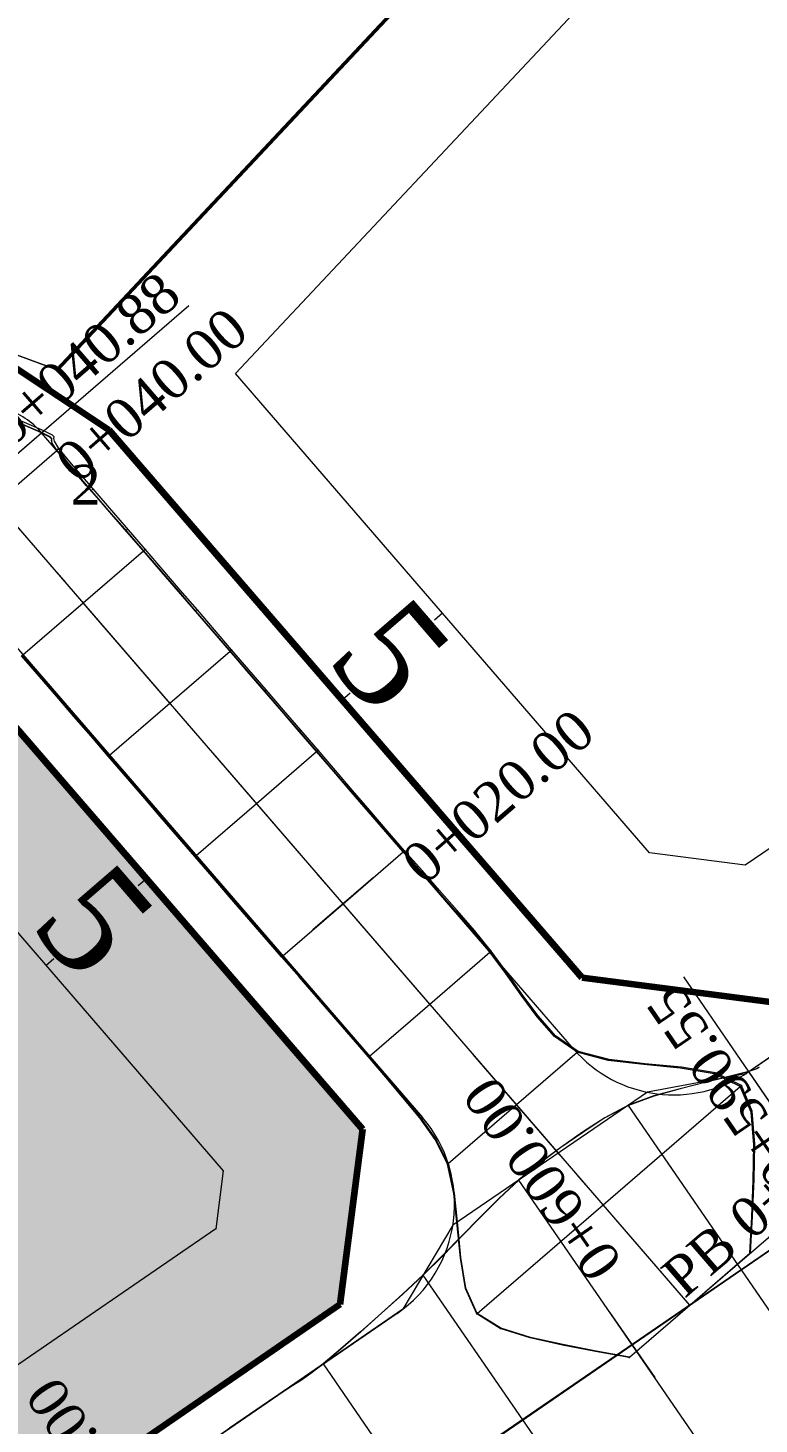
# Model space of a CAD drawing. Header units: metres. Extents: x 478603 to 489313, y 4282657 to 4289463.
# Drawn here: x 479850 to 479877.6, y 4287562.2 to 4287614.8 of the extents above; entities that cross this region are included whole.
import ezdxf

# ---------------------------------------------------------------- set-up
doc = ezdxf.new("R2010")
doc.units = ezdxf.units.M
for name, color, linetype, lineweight in [('102', 18, 'Continuous', 50), ('ADAKENARI', 18, 'Continuous', 0), ('EKS', 5, 'Continuous', 0), ('EKS_2', 5, 'Continuous', 0), ('EKSENLER', 3, 'Continuous', 0), ('EYLUL_REV', 8, 'Continuous', 0), ('HAT_ENERJI_NAKIL_HAT', 18, 'Continuous', 0), ('HDA', 30, 'Continuous', 0), ('HDO', 30, 'Continuous', 0), ('KALDIRIM', 11, 'Continuous', 0), ('KDA_2', 150, 'Continuous', 20), ('KYA', 1, 'Continuous', 20), ('KYA_2', 1, 'Continuous', 20), ('KYO', 1, 'Continuous', 20), ('PARSEL_ALAN', 254, 'Continuous', 0), ('PL_ALİNMAN', 1, 'Continuous', 0), ('PL_ENKESIT', 1, 'Continuous', 0), ('PL_KM', 4, 'Continuous', 0), ('PL_KMYAZI', 30, 'Continuous', 0), ('PL_SEMBOL', 7, 'Continuous', 0), ('PL_TOTFKM', 7, 'Continuous', 0), ('RAKORDMAN', 3, 'Continuous', 0), ('ROL_CEPHE', 1, 'Continuous', 0), ('SEV_KYA_HDA', 3, 'Continuous', 0), ('SEV_KYO_HDO', 3, 'Continuous', 0), ('SEV_YKA_KDA', 3, 'Continuous', 0), ('SNR_PLANONAMAA', 233, 'Continuous', 0), ('SNR_YAPIYAK', 18, 'Continuous', 0), ('YKA', 33, 'Continuous', 0), ('YKA_2', 33, 'Continuous', 0), ('YKO', 33, 'Continuous', 0)]:
    doc.layers.add(name, color=color, linetype=linetype, lineweight=lineweight)
doc.styles.get("Standard").update_dxf_attribs({"font": 'times.ttf'})

msp = doc.modelspace()

# ---------------------------------------------------------------- hatches: boundary and pattern name
at = {"layer": 'PARSEL_ALAN'}
msp.add_hatch(color=256, dxfattribs=at).paths.add_polyline_path([(479473.063, 4287299.527), (479393.15, 4287372.9), (479402.795, 4287388.888), (479429.646, 4287416.692), (479517.092, 4287476.602), (479505.788, 4287493.101), (479604.784, 4287560.924), (479582.176, 4287593.922), (479656.556, 4287644.881), (479684.404, 4287639.533), (479689.844, 4287637.299), (479716.7, 4287619.323), (479722.073, 4287616.813), (479805.526, 4287592.426), (479811.18, 4287592.726), (479824.139, 4287598.056), (479829.77, 4287598.278), (479842.514, 4287594.175), (479847.33, 4287590.984), (479862.607, 4287573.283), (479861.754, 4287566.666)])

# ---------------------------------------------------------------- linework, layer by layer
at = {"layer": '102'}
msp.add_line((479851.106, 4287601.914), (479887.548, 4287640.795), dxfattribs=at)
at = {"layer": 'ADAKENARI', "lineweight": 100}
for p, q in [((479853.066, 4287599.643), (479848.25, 4287602.833)), ((479870.894, 4287578.987), (479853.066, 4287599.643)), ((479847.33, 4287590.984), (479862.607, 4287573.283)), ((479878.286, 4287578.027), (479870.894, 4287578.987)), ((479862.607, 4287573.283), (479861.754, 4287566.666))]:
    msp.add_line(p, q, dxfattribs=at)
at = {"layer": 'ADAKENARI', "lineweight": 158}
msp.add_line((479861.754, 4287566.666), (479389.253, 4287241.926), dxfattribs=at)
at = {"layer": 'EKS'}
for p in [(479852.08, 4287593.133, 929.085), (479855.347, 4287589.348, 929.396), (479858.614, 4287585.563, 929.706), (479861.88, 4287581.778, 930.017), (479865.147, 4287577.993, 930.328), (479868.414, 4287574.208, 930.639), (479871.681, 4287570.423, 930.949), (479874.948, 4287566.637, 931.26)]:
    msp.add_point(p, dxfattribs=at)
at = {"layer": 'EKS_2'}
for p in [(479876.899, 4287567.979, 931.333), (479872.779, 4287565.146, 931.195), (479868.658, 4287562.314, 931.058)]:
    msp.add_point(p, dxfattribs=at)
at = {"layer": 'EKSENLER'}
for p, q in [((479874.948, 4287566.637), (479848.238, 4287597.585)), ((479420.676, 4287254.422), (479880.565, 4287570.498))]:
    msp.add_line(p, q, dxfattribs=at)
at = {"layer": 'EYLUL_REV'}
msp.add_polyline3d([(479887.548, 4287640.795, 0), (479851.106, 4287601.914, 0), (479837.034, 4287607.076, 0), (479826.495, 4287609.838, 0), (479807.845, 4287602.167, 0), (479745.747, 4287618.864, 0), (479723.476, 4287626.821, 0), (479691.228, 4287648.406, 0), (479633.021, 4287658.932, 0), (479624.669, 4287661.187, 0), (479603.527, 4287668.861, 0), (479590.414, 4287673.62, 0)], dxfattribs=at)
at = {"layer": 'HAT_ENERJI_NAKIL_HAT'}
msp.add_line((479898.93, 4287583.079, 119.215), (479722.87, 4287462.457, 119.215), dxfattribs=at)
at = {"layer": 'HDA'}
msp.add_polyline3d([(479877.227, 4287568.604, 931.15), (479877.297, 4287569.985, 931.066), (479877.353, 4287571.355, 930.983), (479877.368, 4287572.689, 930.902), (479877.27, 4287573.925, 930.826), (479876.86, 4287574.893, 930.763), (479875.881, 4287575.368, 930.722), (479874.598, 4287575.582, 930.674), (479873.227, 4287575.719, 930.623), (479871.881, 4287575.879, 930.573), (479870.708, 4287576.187, 930.528), (479869.862, 4287576.778, 930.465), (479869.2, 4287577.528, 930.403), (479868.603, 4287578.333, 930.341), (479868.022, 4287579.153, 930.28), (479867.426, 4287579.96, 930.218), (479866.796, 4287580.737, 930.156), (479866.143, 4287581.494, 930.094), (479865.482, 4287582.245, 930.031), (479864.82, 4287582.994, 929.969), (479864.159, 4287583.745, 929.907), (479863.503, 4287584.499, 929.845), (479862.85, 4287585.256, 929.783), (479862.197, 4287586.014, 929.721), (479861.545, 4287586.772, 929.659), (479860.892, 4287587.53, 929.596), (479860.238, 4287588.288, 929.534), (479859.584, 4287589.046, 929.472), (479858.93, 4287589.804, 929.41), (479858.276, 4287590.56, 929.348), (479857.625, 4287591.315, 929.286), (479856.978, 4287592.065, 929.224), (479856.333, 4287592.814, 929.163), (479855.686, 4287593.565, 929.101), (479855.032, 4287594.322, 929.039), (479854.358, 4287595.1, 928.975), (479853.649, 4287595.914, 928.908), (479852.928, 4287596.74, 928.84), (479852.221, 4287597.551, 928.773), (479851.573, 4287598.303, 928.711), (479851.091, 4287598.885, 928.664), (479850.916, 4287599.156, 928.646), (479850.897, 4287599.261, 928.639), (479850.905, 4287599.317, 928.636), (479850.838, 4287599.387, 928.63), (479850.516, 4287599.551, 928.61), (479849.717, 4287599.895, 928.57)], dxfattribs=at)
for p in [(479850.516, 4287599.551, 928.61), (479851.091, 4287598.885, 928.664), (479854.358, 4287595.1, 928.975), (479857.625, 4287591.315, 929.286), (479860.892, 4287587.53, 929.596), (479864.159, 4287583.745, 929.907), (479867.426, 4287579.96, 930.218), (479870.708, 4287576.187, 930.528), (479876.86, 4287574.893, 930.763), (479877.227, 4287568.604, 931.15)]:
    msp.add_point(p, dxfattribs=at)
at = {"layer": 'HDO'}
msp.add_polyline3d([(479872.67, 4287564.671, 931.15), (479871.409, 4287564.904, 931.07), (479870.159, 4287565.146, 930.991), (479868.942, 4287565.417, 930.913), (479867.815, 4287565.765, 930.839), (479866.934, 4287566.325, 930.774), (479866.505, 4287567.276, 930.728), (479866.316, 4287568.434, 930.677), (479866.201, 4287569.655, 930.624), (479866.073, 4287570.866, 930.57), (479865.832, 4287571.979, 930.521), (479865.373, 4287572.904, 930.458), (479864.79, 4287573.722, 930.398), (479864.162, 4287574.501, 930.338), (479863.518, 4287575.266, 930.278), (479862.869, 4287576.026, 930.218), (479862.215, 4287576.783, 930.156), (479861.562, 4287577.54, 930.094), (479860.908, 4287578.297, 930.031), (479860.255, 4287579.054, 929.969), (479859.602, 4287579.811, 929.907), (479858.949, 4287580.568, 929.845), (479858.295, 4287581.325, 929.783), (479857.642, 4287582.082, 929.721), (479856.989, 4287582.839, 929.659), (479856.335, 4287583.596, 929.596), (479855.681, 4287584.354, 929.534), (479855.027, 4287585.112, 929.472), (479854.373, 4287585.87, 929.41), (479853.719, 4287586.627, 929.348), (479853.068, 4287587.382, 929.286), (479852.42, 4287588.132, 929.224), (479851.774, 4287588.882, 929.163), (479851.126, 4287589.633, 929.101), (479850.473, 4287590.39, 929.039), (479849.801, 4287591.167, 928.975)], dxfattribs=at)
for p in [(479853.068, 4287587.382, 929.286), (479856.335, 4287583.596, 929.596), (479859.602, 4287579.811, 929.907), (479862.869, 4287576.026, 930.218), (479865.832, 4287571.979, 930.521), (479866.934, 4287566.325, 930.774), (479872.67, 4287564.671, 931.15)]:
    msp.add_point(p, dxfattribs=at)
at = {"layer": 'KALDIRIM'}
for p, q in [((480358.428, 4287904.974), (479877.175, 4287575.448)), ((479870.565, 4287576.307), (479850.509, 4287599.545)), ((479847.067, 4287594.35), (479864.871, 4287573.721)), ((479863.918, 4287566.334), (479401.41, 4287248.461))]:
    msp.add_line(p, q, dxfattribs=at)
for centre, radius, start, end in [((479848.238, 4287597.585), 3, 40.7973, 72.1532), ((479874.35, 4287579.574), 5, 220.7973, 304.4004), ((479861.086, 4287570.454), 5, 304.5, 40.7973)]:
    msp.add_arc(centre, radius, start, end, dxfattribs=at)
at = {"layer": 'KDA_2'}
msp.add_polyline3d([(479877.572, 4287575.615, 931.263), (479877.478, 4287575.554, 931.257), (479877.173, 4287575.452, 931.242), (479876.475, 4287575.275, 931.213), (479875.567, 4287575.053, 931.176), (479874.586, 4287574.807, 931.137), (479873.593, 4287574.531, 931.096), (479872.635, 4287574.184, 931.056), (479871.75, 4287573.708, 931.021), (479870.91, 4287573.163, 930.986), (479870.09, 4287572.589, 930.951), (479869.284, 4287571.994, 930.917), (479868.504, 4287571.367, 930.882), (479867.768, 4287570.682, 930.86), (479867.055, 4287569.967, 930.837), (479866.348, 4287569.241, 930.815), (479865.635, 4287568.512, 930.793), (479864.899, 4287567.784, 930.77), (479864.121, 4287567.06, 930.747), (479863.324, 4287566.343, 930.723), (479862.533, 4287565.641, 930.7), (479861.779, 4287564.981, 930.678), (479861.135, 4287564.433, 930.66), (479860.695, 4287564.09, 930.685), (479860.366, 4287563.86, 930.702), (479860.077, 4287563.67, 930.718), (479859.804, 4287563.495, 930.732), (479859.535, 4287563.324, 930.746)], dxfattribs=at)
for p in [(479877.173, 4287575.452, 931.242), (479872.635, 4287574.184, 931.056), (479868.504, 4287571.367, 930.882), (479864.899, 4287567.784, 930.77), (479861.135, 4287564.433, 930.66)]:
    msp.add_point(p, dxfattribs=at)
at = {"layer": 'KYA'}
msp.add_polyline3d([(479877.246, 4287568.621, 931.406), (479877.32, 4287570.005, 931.37), (479877.38, 4287571.378, 931.334), (479877.399, 4287572.716, 931.3), (479877.304, 4287573.954, 931.268), (479876.897, 4287574.924, 931.241), (479875.917, 4287575.399, 931.189), (479874.633, 4287575.612, 931.127), (479873.26, 4287575.748, 931.062), (479871.913, 4287575.907, 930.998), (479870.739, 4287576.214, 930.94), (479869.894, 4287576.805, 930.892), (479869.233, 4287577.556, 930.846), (479868.637, 4287578.363, 930.799), (479868.057, 4287579.183, 930.752), (479867.463, 4287579.991, 930.706), (479866.834, 4287580.769, 930.655), (479866.182, 4287581.528, 930.604), (479865.522, 4287582.279, 930.553), (479864.86, 4287583.029, 930.503), (479864.2, 4287583.78, 930.452), (479863.545, 4287584.535, 930.401), (479862.892, 4287585.293, 930.35), (479862.241, 4287586.051, 930.299), (479861.59, 4287586.81, 930.248), (479860.938, 4287587.569, 930.197), (479860.285, 4287588.328, 930.147), (479859.631, 4287589.087, 930.098), (479858.978, 4287589.845, 930.048), (479858.325, 4287590.603, 929.999), (479857.676, 4287591.358, 929.949), (479857.03, 4287592.11, 929.913), (479856.387, 4287592.86, 929.877), (479855.741, 4287593.612, 929.84), (479855.089, 4287594.372, 929.803), (479854.418, 4287595.152, 929.766), (479853.713, 4287595.968, 929.752), (479852.995, 4287596.798, 929.738), (479852.292, 4287597.613, 929.725), (479851.648, 4287598.368, 929.712), (479851.17, 4287598.953, 929.703), (479850.997, 4287599.224, 929.688), (479850.979, 4287599.329, 929.683), (479850.988, 4287599.384, 929.68), (479850.921, 4287599.455, 929.675), (479850.596, 4287599.62, 929.658), (479849.788, 4287599.966, 929.599)], dxfattribs=at)
for p in [(479850.596, 4287599.62, 929.658), (479851.17, 4287598.953, 929.703), (479854.418, 4287595.152, 929.766), (479857.676, 4287591.358, 929.949), (479860.938, 4287587.569, 930.197), (479864.2, 4287583.78, 930.452), (479867.463, 4287579.991, 930.706), (479870.739, 4287576.214, 930.94), (479876.897, 4287574.924, 931.241), (479877.246, 4287568.621, 931.406)]:
    msp.add_point(p, dxfattribs=at)
at = {"layer": 'KYA_2'}
msp.add_polyline3d([(479859.535, 4287563.324, 930.746), (479859.068, 4287563.006, 930.723), (479858.597, 4287562.685, 930.7), (479858.116, 4287562.357, 930.676), (479857.605, 4287562.009, 930.651)], dxfattribs=at)
at = {"layer": 'KYO'}
msp.add_polyline3d([(479872.663, 4287564.665, 931.237), (479871.402, 4287564.898, 931.161), (479870.153, 4287565.14, 931.085), (479868.935, 4287565.411, 931.011), (479867.808, 4287565.759, 930.941), (479866.926, 4287566.318, 930.878), (479866.495, 4287567.268, 930.857), (479866.304, 4287568.424, 930.832), (479866.187, 4287569.644, 930.806), (479866.057, 4287570.852, 930.781), (479865.814, 4287571.964, 930.757), (479865.353, 4287572.887, 930.721), (479864.769, 4287573.703, 930.687), (479864.139, 4287574.48, 930.652), (479863.492, 4287575.243, 930.617), (479862.841, 4287576.002, 930.583), (479862.186, 4287576.757, 930.544), (479861.53, 4287577.513, 930.506), (479860.875, 4287578.268, 930.467), (479860.22, 4287579.024, 930.428), (479859.565, 4287579.78, 930.39), (479858.911, 4287580.535, 930.342), (479858.256, 4287581.291, 930.295), (479857.602, 4287582.047, 930.248), (479856.947, 4287582.803, 930.2), (479856.293, 4287583.56, 930.153), (479855.639, 4287584.318, 930.086), (479854.985, 4287585.076, 930.02), (479854.331, 4287585.834, 929.953), (479853.678, 4287586.591, 929.886), (479853.028, 4287587.347, 929.82), (479852.381, 4287588.098, 929.754), (479851.735, 4287588.848, 929.688), (479851.088, 4287589.599, 929.622), (479850.434, 4287590.357, 929.556), (479849.762, 4287591.133, 929.488)], dxfattribs=at)
for p in [(479853.028, 4287587.347, 929.82), (479856.293, 4287583.56, 930.153), (479859.565, 4287579.78, 930.39), (479862.841, 4287576.002, 930.583), (479865.814, 4287571.964, 930.757), (479866.926, 4287566.318, 930.878), (479872.663, 4287564.665, 931.237)]:
    msp.add_point(p, dxfattribs=at)
at = {"layer": 'PARSEL_ALAN'}
for points in [[(479473.063, 4287299.527, 911.365), (479393.15, 4287372.9, 905.712), (479402.795, 4287388.888, 904.444), (479429.646, 4287416.692, 903.681), (479517.092, 4287476.602, 903.681), (479505.788, 4287493.101, 916), (479604.784, 4287560.924, 921.248), (479582.176, 4287593.922, 921.248), (479656.556, 4287644.881, 925.191), (479684.404, 4287639.533, 917.731), (479689.844, 4287637.299, 918.514), (479716.7, 4287619.323, 922.466), (479722.073, 4287616.813, 922.774), (479805.526, 4287592.426, 927.292), (479811.18, 4287592.726, 927.449), (479824.139, 4287598.056, 928.065), (479829.77, 4287598.278, 928.45), (479842.514, 4287594.175, 929.186), (479847.33, 4287590.984, 929.408), (479862.607, 4287573.283, 930.601), (479861.754, 4287566.666, 930.652), (479473.063, 4287299.527, 911.365)], [(479473.063, 4287299.527, 0), (479393.15, 4287372.9, 0), (479402.795, 4287388.888, 0), (479429.646, 4287416.692, 0), (479517.092, 4287476.602, 0), (479505.788, 4287493.101, 0), (479604.784, 4287560.924, 0), (479582.176, 4287593.922, 0), (479656.556, 4287644.881, 0), (479684.404, 4287639.533, 0), (479689.844, 4287637.299, 0), (479716.7, 4287619.323, 0), (479722.073, 4287616.813, 0), (479805.526, 4287592.426, 0), (479811.18, 4287592.726, 0), (479824.139, 4287598.056, 0), (479829.77, 4287598.278, 0), (479842.514, 4287594.175, 0), (479847.33, 4287590.984, 0), (479862.607, 4287573.283, 0), (479861.754, 4287566.666, 0), (479473.063, 4287299.527, 0)]]:
    msp.add_polyline3d(points, close=True, dxfattribs=at)
at = {"layer": 'PL_ALİNMAN'}
for p, q in [((479850.446, 4287595.026), (479848.238, 4287597.585)), ((479851.426, 4287593.89), (479851.1, 4287594.269)), ((479855.347, 4287589.348), (479852.08, 4287593.133)), ((479856.327, 4287588.213), (479856, 4287588.591)), ((479860.247, 4287583.671), (479856.98, 4287587.456)), ((479861.227, 4287582.535), (479860.9, 4287582.913)), ((479865.147, 4287577.993), (479861.88, 4287581.778)), ((479866.127, 4287576.857), (479865.801, 4287577.236)), ((479870.048, 4287572.315), (479866.781, 4287576.1)), ((479871.028, 4287571.18), (479870.701, 4287571.558)), ((479874.948, 4287566.637), (479871.681, 4287570.423)), ((479880.565, 4287570.498), (479876.444, 4287567.666)), ((479875.62, 4287567.099), (479875.208, 4287566.816)), ((479874.384, 4287566.25), (479870.263, 4287563.418)), ((479869.439, 4287562.851), (479869.027, 4287562.568))]:
    msp.add_line(p, q, dxfattribs=at)
at = {"layer": 'PL_ENKESIT'}
for points in [[(479845.908, 4287595.574, 929.282), (479845.959, 4287595.618, 928.61), (479845.967, 4287595.624, 928.66), (479848.238, 4287597.585, 928.72), (479850.509, 4287599.545, 928.66), (479850.516, 4287599.551, 928.61), (479850.596, 4287599.62, 929.658)], [(479846.485, 4287594.909, 929.314), (479846.534, 4287594.952, 928.664), (479846.542, 4287594.958, 928.714), (479848.813, 4287596.918, 928.774), (479851.084, 4287598.879, 928.714), (479851.091, 4287598.885, 928.664), (479851.17, 4287598.953, 929.703)], [(479849.762, 4287591.133, 929.488), (479849.801, 4287591.167, 928.975), (479849.809, 4287591.173, 929.025), (479852.08, 4287593.133, 929.085), (479854.351, 4287595.093, 929.025), (479854.358, 4287595.1, 928.975), (479854.418, 4287595.152, 929.766)], [(479853.028, 4287587.347, 929.82), (479853.068, 4287587.382, 929.286), (479853.076, 4287587.388, 929.336), (479855.347, 4287589.348, 929.396), (479857.618, 4287591.308, 929.336), (479857.625, 4287591.315, 929.286), (479857.676, 4287591.358, 929.949)], [(479856.293, 4287583.56, 930.153), (479856.335, 4287583.596, 929.596), (479856.342, 4287583.603, 929.646), (479858.614, 4287585.563, 929.706), (479860.885, 4287587.523, 929.646), (479860.892, 4287587.53, 929.596), (479860.938, 4287587.569, 930.197)], [(479859.565, 4287579.78, 930.39), (479859.602, 4287579.811, 929.907), (479859.609, 4287579.818, 929.957), (479861.88, 4287581.778, 930.017), (479864.152, 4287583.738, 929.957), (479864.159, 4287583.745, 929.907), (479864.2, 4287583.78, 930.452)], [(479862.841, 4287576.002, 930.583), (479862.869, 4287576.026, 930.218), (479862.876, 4287576.033, 930.268), (479865.147, 4287577.993, 930.328), (479867.418, 4287579.953, 930.268), (479867.426, 4287579.96, 930.218), (479867.463, 4287579.991, 930.706)], [(479865.814, 4287571.964, 930.757), (479865.832, 4287571.979, 930.521), (479865.84, 4287571.986, 930.571), (479868.414, 4287574.208, 930.639), (479870.7, 4287576.18, 930.578), (479870.708, 4287576.187, 930.528), (479870.739, 4287576.214, 930.94)], [(479883.995, 4287565.489, 931.873), (479883.962, 4287565.537, 931.286), (479883.956, 4287565.545, 931.336), (479880.565, 4287570.498, 931.456), (479877.175, 4287575.449, 931.336), (479877.173, 4287575.452, 931.242)], [(479866.926, 4287566.318, 930.878), (479866.934, 4287566.325, 930.774), (479866.942, 4287566.332, 930.824), (479871.681, 4287570.423, 930.949), (479876.853, 4287574.886, 930.813), (479876.86, 4287574.893, 930.763), (479876.897, 4287574.924, 931.241)], [(479880.337, 4287562.977, 931.733), (479880.305, 4287563.024, 931.163), (479880.299, 4287563.032, 931.213), (479876.899, 4287567.979, 931.333), (479872.638, 4287574.178, 931.183), (479872.635, 4287574.184, 931.056)], [(479876.214, 4287560.148, 931.567), (479876.183, 4287560.193, 931.025), (479876.178, 4287560.201, 931.075), (479872.779, 4287565.146, 931.195), (479868.508, 4287571.36, 931.045), (479868.504, 4287571.367, 930.882)], [(479872.663, 4287564.665, 931.237), (479872.67, 4287564.671, 931.15), (479872.677, 4287564.677, 931.2), (479874.948, 4287566.637, 931.26), (479877.219, 4287568.598, 931.2), (479877.227, 4287568.604, 931.15), (479877.246, 4287568.621, 931.406)], [(479872.092, 4287557.318, 931.419), (479872.062, 4287557.361, 930.888), (479872.057, 4287557.37, 930.938), (479868.658, 4287562.314, 931.058), (479864.903, 4287567.778, 930.925), (479864.899, 4287567.784, 930.77)], [(479867.974, 4287554.483, 931.316), (479867.942, 4287554.529, 930.75), (479867.936, 4287554.538, 930.8), (479864.538, 4287559.482, 930.92), (479861.139, 4287564.427, 930.8), (479861.135, 4287564.433, 930.66)]]:
    msp.add_polyline3d(points, dxfattribs=at)
at = {"layer": 'PL_KM'}
for p, q in [((479863.016, 4287582.758), (479860.745, 4287580.798)), ((479871.929, 4287566.383), (479873.628, 4287563.91))]:
    msp.add_line(p, q, dxfattribs=at)
at = {"layer": 'RAKORDMAN'}
for p, q in [((479887.7, 4287582.655, 762.814), (479877.06, 4287575.372, 672.893)), ((479877.06, 4287575.372, 672.893), (479873.358, 4287574.674, 749.31)), ((479873.358, 4287574.674, 749.31), (479866.023, 4287569.665, 850.451)), ((479866.023, 4287569.665, 850.451), (479864.135, 4287566.492, 864.277)), ((479864.135, 4287566.492, 864.277), (479756.393, 4287492.434, 928.251))]:
    msp.add_line(p, q, dxfattribs=at)
for p in [(479877.06, 4287575.372, 672.893), (479873.358, 4287574.674, 749.31), (479866.023, 4287569.665, 850.451), (479864.135, 4287566.492, 864.277)]:
    msp.add_point(p, dxfattribs=at)
at = {"layer": 'ROL_CEPHE'}
for p, q in [((479865.63, 4287592.738), (479865.328, 4287592.477)), ((479861.845, 4287589.471), (479862.148, 4287589.732)), ((479854.464, 4287582.719), (479854.161, 4287582.458)), ((479850.678, 4287579.452), (479850.981, 4287579.713))]:
    msp.add_line(p, q, dxfattribs=at)
at = {"layer": 'SEV_KYA_HDA'}
for p, q in [((479851.17, 4287598.953, 929.703), (479851.091, 4287598.885, 928.664)), ((479852.457, 4287597.422, 929.728), (479852.422, 4287597.392, 929.258)), ((479853.764, 4287595.908, 929.753), (479853.701, 4287595.854, 928.913)), ((479855.07, 4287594.394, 929.802), (479855.042, 4287594.369, 929.42)), ((479856.373, 4287592.876, 929.876), (479856.32, 4287592.83, 929.161)), ((479857.676, 4287591.358, 929.949), (479857.65, 4287591.337, 929.618)), ((479858.98, 4287589.842, 930.048), (479858.932, 4287589.801, 929.41)), ((479860.285, 4287588.327, 930.147), (479860.262, 4287588.307, 929.841)), ((479861.589, 4287586.81, 930.248), (479861.545, 4287586.772, 929.659)), ((479862.892, 4287585.293, 930.35), (479862.871, 4287585.275, 930.066)), ((479864.2, 4287583.78, 930.452), (479864.159, 4287583.745, 929.907)), ((479865.522, 4287582.279, 930.553), (479865.502, 4287582.262, 930.292)), ((479866.834, 4287580.769, 930.655), (479866.796, 4287580.737, 930.156)), ((479868.057, 4287579.183, 930.752), (479868.04, 4287579.168, 930.516)), ((479869.233, 4287577.556, 930.846), (479869.2, 4287577.528, 930.403)), ((479870.739, 4287576.214, 930.94), (479870.723, 4287576.2, 930.734)), ((479873.26, 4287575.748, 931.062), (479873.227, 4287575.719, 930.623)), ((479875.917, 4287575.399, 931.189), (479875.899, 4287575.384, 930.956)), ((479877.304, 4287573.954, 931.268), (479877.27, 4287573.925, 930.826)), ((479877.38, 4287571.378, 931.334), (479877.367, 4287571.367, 931.159)), ((479877.246, 4287568.621, 931.406), (479877.227, 4287568.604, 931.15))]:
    msp.add_line(p, q, dxfattribs=at)
at = {"layer": 'SEV_KYO_HDO'}
for p, q in [((479850.417, 4287590.377, 929.554), (479850.436, 4287590.394, 929.296)), ((479851.723, 4287588.862, 929.687), (479851.762, 4287588.896, 929.161)), ((479853.028, 4287587.347, 929.82), (479853.048, 4287587.364, 929.553)), ((479854.333, 4287585.832, 929.953), (479854.375, 4287585.867, 929.41)), ((479855.639, 4287584.317, 930.086), (479855.66, 4287584.335, 929.81)), ((479856.947, 4287582.804, 930.2), (479856.988, 4287582.839, 929.659)), ((479858.256, 4287581.292, 930.295), (479858.275, 4287581.308, 930.039)), ((479859.565, 4287579.78, 930.39), (479859.602, 4287579.811, 929.907)), ((479860.875, 4287578.268, 930.467), (479860.892, 4287578.283, 930.249)), ((479862.186, 4287576.757, 930.544), (479862.215, 4287576.783, 930.156)), ((479863.492, 4287575.243, 930.617), (479863.505, 4287575.255, 930.448)), ((479864.769, 4287573.703, 930.687), (479864.79, 4287573.722, 930.398)), ((479865.814, 4287571.964, 930.757), (479865.823, 4287571.971, 930.639)), ((479866.187, 4287569.644, 930.806), (479866.201, 4287569.655, 930.624)), ((479866.495, 4287567.268, 930.857), (479866.5, 4287567.272, 930.793)), ((479867.808, 4287565.759, 930.941), (479867.815, 4287565.765, 930.839)), ((479870.153, 4287565.14, 931.085), (479870.156, 4287565.143, 931.038)), ((479872.663, 4287564.665, 931.237), (479872.67, 4287564.671, 931.15))]:
    msp.add_line(p, q, dxfattribs=at)
at = {"layer": 'SEV_YKA_KDA'}
for p, q in [((479875.664, 4287575.072, 931.285), (479875.661, 4287575.076, 931.18)), ((479873.61, 4287574.53, 931.216), (479873.609, 4287574.532, 931.156)), ((479871.752, 4287573.702, 931.155), (479871.749, 4287573.707, 931.021)), ((479870.095, 4287572.583, 931.1), (479870.093, 4287572.586, 931.026)), ((479868.508, 4287571.36, 931.045), (479868.504, 4287571.367, 930.882)), ((479867.05, 4287569.95, 930.997), (479867.048, 4287569.954, 930.917)), ((479865.626, 4287568.492, 930.949), (479865.621, 4287568.499, 930.792)), ((479864.164, 4287567.088, 930.9), (479864.161, 4287567.092, 930.824)), ((479862.661, 4287565.743, 930.85), (479862.656, 4287565.751, 930.704)), ((479861.139, 4287564.427, 930.8), (479861.137, 4287564.43, 930.73))]:
    msp.add_line(p, q, dxfattribs=at)
at = {"layer": 'SNR_PLANONAMAA'}
for p, q in [((479851.106, 4287601.914, 942.48), (479887.548, 4287640.795, 942.48)), ((479837.034, 4287607.076, 942.48), (479851.106, 4287601.914, 942.48))]:
    msp.add_line(p, q, dxfattribs=at)
at = {"layer": 'SNR_YAPIYAK'}
for p, q in [((480011.198, 4287675.095, 119.215), (479877.037, 4287583.231, 119.215)), ((479857.83, 4287601.776, 119.215), (479890.663, 4287636.807, 119.215)), ((479873.431, 4287583.7, 119.215), (479857.83, 4287601.776, 119.215)), ((479843.994, 4287587.196, 911.365), (479857.362, 4287571.708, 911.365)), ((479877.037, 4287583.231, 119.215), (479873.431, 4287583.7, 119.215)), ((479857.362, 4287571.708, 911.365), (479857.08, 4287569.522, 911.365)), ((479857.08, 4287569.522, 911.365), (479473.512, 4287305.903, 911.365))]:
    msp.add_line(p, q, dxfattribs=at)
for p in [(479857.362, 4287571.708, 930.601), (479857.362, 4287571.708, 930.601), (479857.08, 4287569.522, 930.652), (479857.08, 4287569.522, 930.652)]:
    msp.add_point(p, dxfattribs=at)
at = {"layer": 'YKA'}
msp.add_polyline3d([(479877.219, 4287568.598, 931.2), (479877.289, 4287569.979, 931.116), (479877.346, 4287571.349, 931.033), (479877.361, 4287572.683, 930.952), (479877.262, 4287573.918, 930.876), (479876.853, 4287574.886, 930.813), (479875.873, 4287575.361, 930.772), (479874.591, 4287575.576, 930.724), (479873.219, 4287575.713, 930.673), (479871.874, 4287575.873, 930.623), (479870.7, 4287576.18, 930.578), (479869.854, 4287576.772, 930.515), (479869.192, 4287577.521, 930.453), (479868.595, 4287578.327, 930.391), (479868.014, 4287579.146, 930.33), (479867.418, 4287579.953, 930.268), (479866.788, 4287580.73, 930.206), (479866.136, 4287581.488, 930.143), (479865.475, 4287582.238, 930.081), (479864.812, 4287582.987, 930.019), (479864.152, 4287583.738, 929.957), (479863.495, 4287584.493, 929.895), (479862.842, 4287585.249, 929.833), (479862.19, 4287586.007, 929.771), (479861.537, 4287586.765, 929.709), (479860.885, 4287587.523, 929.646), (479860.231, 4287588.281, 929.584), (479859.577, 4287589.039, 929.522), (479858.922, 4287589.797, 929.46), (479858.269, 4287590.554, 929.398), (479857.618, 4287591.308, 929.336), (479856.971, 4287592.059, 929.274), (479856.326, 4287592.807, 929.213), (479855.678, 4287593.558, 929.151), (479855.024, 4287594.316, 929.089), (479854.351, 4287595.093, 929.025), (479853.642, 4287595.907, 928.958), (479852.92, 4287596.733, 928.89), (479852.213, 4287597.545, 928.823), (479851.565, 4287598.296, 928.761), (479851.084, 4287598.879, 928.714), (479850.909, 4287599.149, 928.696), (479850.89, 4287599.254, 928.689), (479850.897, 4287599.31, 928.686), (479850.83, 4287599.381, 928.68), (479850.509, 4287599.545, 928.66), (479849.711, 4287599.888, 928.62)], dxfattribs=at)
for p in [(479850.509, 4287599.545, 928.66), (479851.084, 4287598.879, 928.714), (479854.351, 4287595.093, 929.025), (479857.618, 4287591.308, 929.336), (479860.885, 4287587.523, 929.646), (479864.152, 4287583.738, 929.957), (479867.418, 4287579.953, 930.268), (479870.7, 4287576.18, 930.578), (479876.853, 4287574.886, 930.813), (479877.219, 4287568.598, 931.2)]:
    msp.add_point(p, dxfattribs=at)
at = {"layer": 'YKA_2'}
msp.add_polyline3d([(479877.569, 4287575.607, 931.347), (479877.478, 4287575.549, 931.344), (479877.175, 4287575.449, 931.336), (479876.479, 4287575.271, 931.313), (479875.571, 4287575.049, 931.282), (479874.59, 4287574.803, 931.249), (479873.596, 4287574.526, 931.216), (479872.638, 4287574.178, 931.183), (479871.754, 4287573.703, 931.155), (479870.914, 4287573.157, 931.128), (479870.094, 4287572.583, 931.1), (479869.289, 4287571.988, 931.072), (479868.508, 4287571.36, 931.045), (479867.772, 4287570.675, 931.021), (479867.059, 4287569.959, 930.997), (479866.351, 4287569.234, 930.973), (479865.638, 4287568.505, 930.949), (479864.903, 4287567.778, 930.925), (479864.128, 4287567.056, 930.899), (479863.335, 4287566.341, 930.872), (479862.547, 4287565.642, 930.846), (479861.793, 4287564.982, 930.821), (479861.139, 4287564.427, 930.8), (479860.671, 4287564.068, 930.784), (479860.307, 4287563.817, 930.771), (479859.992, 4287563.612, 930.761), (479859.72, 4287563.44, 930.752), (479859.535, 4287563.324, 930.746), (479859.505, 4287563.308, 930.746), (479859.551, 4287563.341, 930.746), (479859.611, 4287563.38, 930.746), (479859.635, 4287563.395, 930.746), (479859.535, 4287563.324, 930.746), (479859.2, 4287563.094, 930.735), (479858.734, 4287562.774, 930.719), (479858.213, 4287562.416, 930.702), (479857.651, 4287562.03, 930.683)], dxfattribs=at)
for p in [(479877.175, 4287575.449, 931.336), (479872.638, 4287574.178, 931.183), (479868.508, 4287571.36, 931.045), (479864.903, 4287567.778, 930.925), (479861.139, 4287564.427, 930.8)]:
    msp.add_point(p, dxfattribs=at)
at = {"layer": 'YKO'}
msp.add_polyline3d([(479872.677, 4287564.677, 931.2), (479871.417, 4287564.91, 931.12), (479870.167, 4287565.153, 931.041), (479868.95, 4287565.423, 930.963), (479867.823, 4287565.771, 930.889), (479866.942, 4287566.332, 930.824), (479866.512, 4287567.282, 930.778), (479866.323, 4287568.44, 930.727), (479866.208, 4287569.662, 930.674), (479866.081, 4287570.872, 930.62), (479865.84, 4287571.986, 930.571), (479865.381, 4287572.91, 930.508), (479864.798, 4287573.728, 930.448), (479864.17, 4287574.507, 930.388), (479863.526, 4287575.272, 930.328), (479862.876, 4287576.033, 930.268), (479862.223, 4287576.789, 930.206), (479861.569, 4287577.546, 930.144), (479860.916, 4287578.304, 930.081), (479860.263, 4287579.061, 930.019), (479859.609, 4287579.818, 929.957), (479858.956, 4287580.575, 929.895), (479858.303, 4287581.332, 929.833), (479857.65, 4287582.089, 929.771), (479856.996, 4287582.846, 929.709), (479856.342, 4287583.603, 929.646), (479855.688, 4287584.361, 929.584), (479855.034, 4287585.119, 929.522), (479854.38, 4287585.876, 929.46), (479853.727, 4287586.633, 929.398), (479853.076, 4287587.388, 929.336), (479852.428, 4287588.139, 929.274), (479851.782, 4287588.888, 929.213), (479851.134, 4287589.639, 929.151), (479850.48, 4287590.397, 929.089), (479849.809, 4287591.173, 929.025)], dxfattribs=at)
for p in [(479853.076, 4287587.388, 929.336), (479856.342, 4287583.603, 929.646), (479859.609, 4287579.818, 929.957), (479862.876, 4287576.033, 930.268), (479865.84, 4287571.986, 930.571), (479866.942, 4287566.332, 930.824), (479872.677, 4287564.677, 931.2)]:
    msp.add_point(p, dxfattribs=at)

# ---------------------------------------------------------------- texts
at = {"layer": 'PL_KMYAZI'}
for s, rotation, p in [('0+040.00', 400.7973, (479851.875, 4287597.58)), ('0+020.00', 400.7973, (479864.942, 4287582.439)), ('0+600.00', 484.5002, (479872.457, 4287568.262)), ('0+620.00', 484.5002, (479855.975, 4287556.934))]:
    msp.add_text(s, height=1.5, rotation=rotation, dxfattribs=at).set_placement(p)
at = {"layer": 'PL_SEMBOL'}
msp.add_text('2', height=1.5, dxfattribs=at).set_placement((479851.613, 4287596.835))
at = {"layer": 'PL_TOTFKM'}
for s, rotation, p in [('%%U   0+040.88', 400.7973, (479848.042, 4287597.812)), ('%%U   0+590.55', 484.4003, (479880.317, 4287570.328)), ('%%UPB 0+000.00', 400.7973, (479874.752, 4287566.865))]:
    msp.add_text(s, height=1.5, rotation=rotation, dxfattribs=at).set_placement(p)
at = {"layer": 'ROL_CEPHE'}
for p in [(479861.189, 4287590.996), (479850.022, 4287580.977)]:
    msp.add_text('5', height=4, rotation=310.7973, dxfattribs=at).set_placement(p)

doc.saveas('drawing.dxf')
